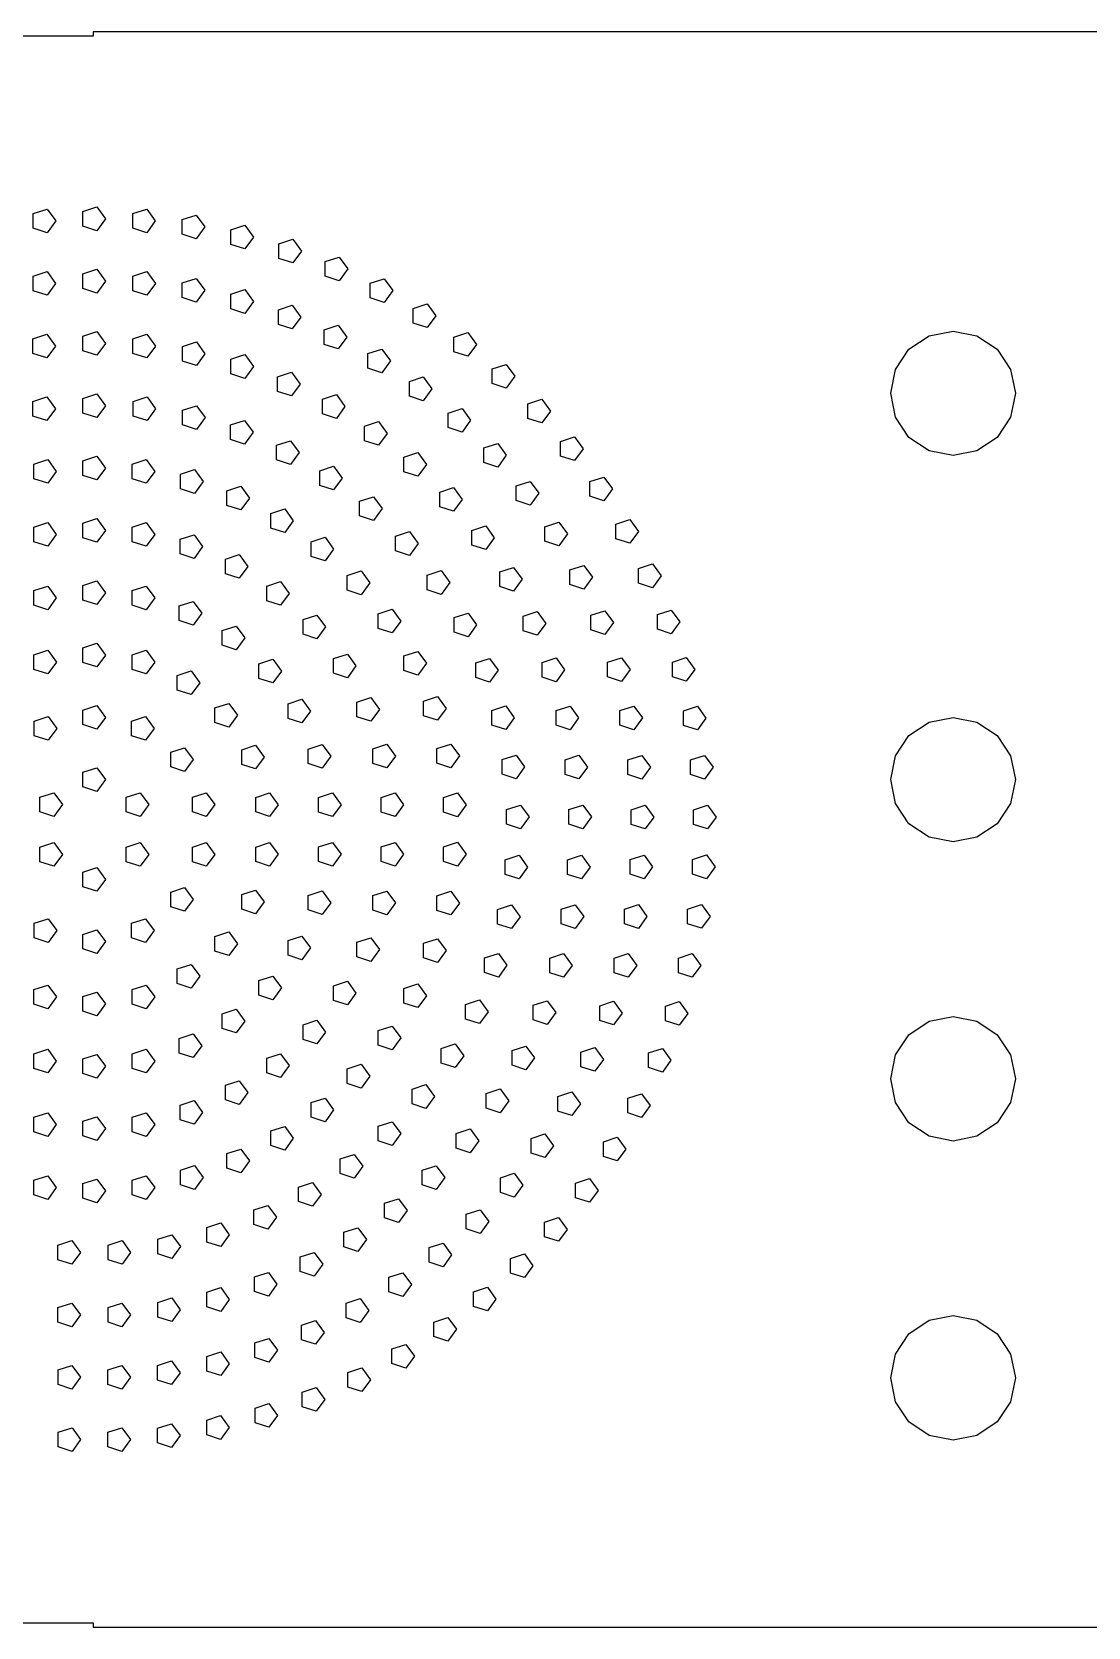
# Model space of a CAD drawing. Header units: metres. Extents: x -64 to 563, y 0 to 804.
# Drawn here: x 59.1 to 143.8, y 260 to 388 of the extents above; entities that cross this region are included whole.
import ezdxf

# ---------------------------------------------------------------- set-up
doc = ezdxf.new("R2010")
doc.units = ezdxf.units.M

msp = doc.modelspace()

# ---------------------------------------------------------------- linework, layer by layer
for p, q in [((267, 388), (64, 388)), ((64, 388), (64, 387.649)), ((64, 387.649), (57.3102, 387.649)), ((59.197, 373.425), (60.3151, 373.788)), ((60.3151, 373.788), (61.0061, 372.837)), ((63.191, 373.588), (64.309, 373.951)), ((64.309, 373.951), (65, 373)), ((67.1849, 373.425), (68.303, 373.788)), ((68.303, 373.788), (68.9939, 372.837)), ((59.197, 372.249), (59.197, 373.425)), ((61.0061, 372.837), (60.3151, 371.886)), ((63.191, 372.412), (63.191, 373.588)), ((65, 373), (64.309, 372.049)), ((67.1849, 372.249), (67.1849, 373.425)), ((68.9939, 372.837), (68.303, 371.886)), ((71.1523, 372.937), (72.2703, 373.3)), ((71.1523, 371.761), (71.1523, 372.937)), ((72.2703, 373.3), (72.9613, 372.349)), ((75.0667, 372.127), (76.1847, 372.49)), ((76.1847, 372.49), (76.8757, 371.539)), ((60.3151, 371.886), (59.197, 372.249)), ((64.309, 372.049), (63.191, 372.412)), ((68.303, 371.886), (67.1849, 372.249)), ((72.2703, 371.398), (71.1523, 371.761)), ((72.9613, 372.349), (72.2703, 371.398)), ((75.0667, 370.951), (75.0667, 372.127)), ((76.8757, 371.539), (76.1847, 370.588)), ((78.9021, 371.001), (80.0201, 371.364)), ((80.0201, 371.364), (80.7111, 370.413)), ((76.1847, 370.588), (75.0667, 370.951)), ((78.9021, 369.825), (78.9021, 371.001)), ((80.7111, 370.413), (80.0201, 369.462)), ((82.6329, 369.566), (83.7509, 369.929)), ((83.7509, 369.929), (84.4419, 368.978)), ((59.1898, 368.405), (60.3079, 368.769)), ((60.3079, 368.769), (60.9989, 367.818)), ((63.191, 368.588), (64.309, 368.951)), ((64.309, 368.951), (65, 368)), ((67.1921, 368.405), (68.3102, 368.769)), ((68.3102, 368.769), (69.0011, 367.818)), ((80.0201, 369.462), (78.9021, 369.825)), ((82.6329, 368.39), (82.6329, 369.566)), ((84.4419, 368.978), (83.7509, 368.027)), ((59.1898, 367.23), (59.1898, 368.405)), ((60.9989, 367.818), (60.3079, 366.867)), ((63.191, 367.412), (63.191, 368.588)), ((64.309, 367.049), (63.191, 367.412)), ((65, 368), (64.309, 367.049)), ((67.1921, 367.23), (67.1921, 368.405)), ((69.0011, 367.818), (68.3102, 366.867)), ((71.1601, 367.86), (72.2781, 368.223)), ((71.1601, 366.685), (71.1601, 367.86)), ((72.2781, 368.223), (72.9691, 367.272)), ((83.7509, 368.027), (82.6329, 368.39)), ((86.2343, 367.831), (87.3523, 368.195)), ((86.2343, 366.656), (86.2343, 367.831)), ((87.3523, 368.195), (88.0433, 367.244)), ((60.3079, 366.867), (59.1898, 367.23)), ((68.3102, 366.867), (67.1921, 367.23)), ((72.2781, 366.321), (71.1601, 366.685)), ((72.9691, 367.272), (72.2781, 366.321)), ((75.062, 366.956), (76.1801, 367.319)), ((75.062, 365.781), (75.062, 366.956)), ((76.1801, 367.319), (76.871, 366.368)), ((76.871, 366.368), (76.1801, 365.417)), ((87.3523, 366.292), (86.2343, 366.656)), ((88.0433, 367.244), (87.3523, 366.292)), ((89.6824, 365.809), (90.8004, 366.172)), ((90.8004, 366.172), (91.4914, 365.221)), ((76.1801, 365.417), (75.062, 365.781)), ((78.8656, 365.701), (79.9836, 366.064)), ((78.8656, 364.526), (78.8656, 365.701)), ((79.9836, 366.064), (80.6746, 365.113)), ((80.6746, 365.113), (79.9836, 364.162)), ((89.6824, 364.634), (89.6824, 365.809)), ((91.4914, 365.221), (90.8004, 364.27)), ((59.181, 363.381), (60.299, 363.744)), ((60.299, 363.744), (60.99, 362.793)), ((63.191, 363.588), (64.309, 363.951)), ((63.191, 362.412), (63.191, 363.588)), ((64.309, 363.951), (65, 363)), ((67.201, 363.381), (68.319, 363.744)), ((68.319, 363.744), (69.01, 362.793)), ((79.9836, 364.162), (78.8656, 364.526)), ((82.5393, 364.105), (83.6573, 364.469)), ((82.5393, 362.93), (82.5393, 364.105)), ((83.6573, 364.469), (84.3483, 363.518)), ((90.8004, 364.27), (89.6824, 364.634)), ((92.9542, 363.513), (94.0722, 363.876)), ((94.0722, 363.876), (94.7632, 362.925)), ((129.464, 362.536), (131.087, 363.619)), ((131.087, 363.619), (133, 364)), ((133, 364), (134.913, 363.619)), ((134.913, 363.619), (136.536, 362.536)), ((59.181, 362.206), (59.181, 363.381)), ((60.99, 362.793), (60.299, 361.842)), ((64.309, 362.049), (63.191, 362.412)), ((65, 363), (64.309, 362.049)), ((67.201, 362.206), (67.201, 363.381)), ((69.01, 362.793), (68.319, 361.842)), ((71.1685, 362.763), (72.2865, 363.126)), ((71.1685, 361.588), (71.1685, 362.763)), ((72.2865, 363.126), (72.9775, 362.175)), ((83.6573, 362.567), (82.5393, 362.93)), ((84.3483, 363.518), (83.6573, 362.567)), ((86.0527, 362.182), (87.1707, 362.546)), ((87.1707, 362.546), (87.8617, 361.594)), ((92.9542, 362.337), (92.9542, 363.513)), ((94.0722, 361.974), (92.9542, 362.337)), ((94.7632, 362.925), (94.0722, 361.974)), ((128.381, 360.913), (129.464, 362.536)), ((136.536, 362.536), (137.619, 360.913)), ((60.299, 361.842), (59.181, 362.206)), ((68.319, 361.842), (67.201, 362.206)), ((72.2865, 361.224), (71.1685, 361.588)), ((72.9775, 362.175), (72.2865, 361.224)), ((75.0515, 361.741), (76.1695, 362.104)), ((75.0515, 360.565), (75.0515, 361.741)), ((76.1695, 362.104), (76.8605, 361.153)), ((76.8605, 361.153), (76.1695, 360.202)), ((86.0527, 361.007), (86.0527, 362.182)), ((87.1707, 360.643), (86.0527, 361.007)), ((87.8617, 361.594), (87.1707, 360.643)), ((96.0279, 360.957), (97.1459, 361.321)), ((97.1459, 361.321), (97.8369, 360.369)), ((76.1695, 360.202), (75.0515, 360.565)), ((78.8087, 360.324), (79.9267, 360.687)), ((78.8087, 359.149), (78.8087, 360.324)), ((79.9267, 360.687), (80.6177, 359.736)), ((80.6177, 359.736), (79.9267, 358.785)), ((89.3766, 359.948), (90.4946, 360.311)), ((89.3766, 358.772), (89.3766, 359.948)), ((90.4946, 360.311), (91.1856, 359.36)), ((96.0279, 359.782), (96.0279, 360.957)), ((97.1459, 359.418), (96.0279, 359.782)), ((97.8369, 360.369), (97.1459, 359.418)), ((128, 359), (128.381, 360.913)), ((137.619, 360.913), (138, 359)), ((59.1697, 358.349), (60.2877, 358.712)), ((60.2877, 358.712), (60.9787, 357.761)), ((63.191, 358.588), (64.309, 358.951)), ((63.191, 357.412), (63.191, 358.588)), ((64.309, 358.951), (65, 358)), ((67.2123, 358.349), (68.3303, 358.712)), ((68.3303, 358.712), (69.0213, 357.761)), ((79.9267, 358.785), (78.8087, 359.149)), ((82.4003, 358.529), (83.5184, 358.892)), ((82.4003, 357.353), (82.4003, 358.529)), ((83.5184, 358.892), (84.2094, 357.941)), ((90.4946, 358.409), (89.3766, 358.772)), ((91.1856, 359.36), (90.4946, 358.409)), ((98.8831, 358.16), (100.001, 358.523)), ((100.001, 358.523), (100.692, 357.572)), ((128.381, 357.087), (128, 359)), ((138, 359), (137.619, 357.087)), ((59.1697, 357.174), (59.1697, 358.349)), ((60.2877, 356.81), (59.1697, 357.174)), ((60.9787, 357.761), (60.2877, 356.81)), ((64.309, 357.049), (63.191, 357.412)), ((65, 358), (64.309, 357.049)), ((67.2123, 357.174), (67.2123, 358.349)), ((68.3303, 356.81), (67.2123, 357.174)), ((69.0213, 357.761), (68.3303, 356.81)), ((71.1771, 357.637), (72.2951, 358)), ((71.1771, 356.461), (71.1771, 357.637)), ((72.2951, 358), (72.9861, 357.049)), ((83.5184, 356.99), (82.4003, 357.353)), ((84.2094, 357.941), (83.5184, 356.99)), ((92.4835, 357.42), (93.6016, 357.783)), ((92.4835, 356.244), (92.4835, 357.42)), ((93.6016, 357.783), (94.2926, 356.832)), ((98.8831, 356.984), (98.8831, 358.16)), ((100.692, 357.572), (100.001, 356.621)), ((72.2951, 356.098), (71.1771, 356.461)), ((72.9861, 357.049), (72.2951, 356.098)), ((75.0298, 356.46), (76.1479, 356.823)), ((75.0298, 355.284), (75.0298, 356.46)), ((76.1479, 356.823), (76.8389, 355.872)), ((76.8389, 355.872), (76.1479, 354.921)), ((85.7884, 356.374), (86.9064, 356.737)), ((85.7884, 355.198), (85.7884, 356.374)), ((86.9064, 356.737), (87.5974, 355.786)), ((93.6016, 355.881), (92.4835, 356.244)), ((94.2926, 356.832), (93.6016, 355.881)), ((100.001, 356.621), (98.8831, 356.984)), ((129.464, 355.464), (128.381, 357.087)), ((137.619, 357.087), (136.536, 355.464)), ((76.1479, 354.921), (75.0298, 355.284)), ((78.7164, 354.836), (79.8344, 355.199)), ((78.7164, 353.661), (78.7164, 354.836)), ((79.8344, 355.199), (80.5254, 354.248)), ((86.9064, 354.835), (85.7884, 355.198)), ((87.5974, 355.786), (86.9064, 354.835)), ((95.3478, 354.62), (96.4658, 354.983)), ((95.3478, 353.445), (95.3478, 354.62)), ((96.4658, 354.983), (97.1568, 354.032)), ((101.501, 355.139), (102.619, 355.502)), ((101.501, 353.963), (101.501, 355.139)), ((102.619, 355.502), (103.31, 354.551)), ((131.087, 354.381), (129.464, 355.464)), ((136.536, 355.464), (134.913, 354.381)), ((59.2422, 353.318), (60.3602, 353.681)), ((59.2422, 352.142), (59.2422, 353.318)), ((60.3602, 353.681), (61.0512, 352.73)), ((63.191, 353.588), (64.309, 353.951)), ((63.191, 352.412), (63.191, 353.588)), ((64.309, 353.951), (65, 353)), ((67.1398, 353.318), (68.2578, 353.681)), ((67.1398, 352.142), (67.1398, 353.318)), ((68.2578, 353.681), (68.9488, 352.73)), ((79.8344, 353.297), (78.7164, 353.661)), ((80.5254, 354.248), (79.8344, 353.297)), ((88.9369, 353.882), (90.0549, 354.245)), ((88.9369, 352.706), (88.9369, 353.882)), ((90.0549, 354.245), (90.7459, 353.294)), ((90.7459, 353.294), (90.0549, 352.343)), ((96.4658, 353.081), (95.3478, 353.445)), ((97.1568, 354.032), (96.4658, 353.081)), ((102.619, 353.6), (101.501, 353.963)), ((103.31, 354.551), (102.619, 353.6)), ((133, 354), (131.087, 354.381)), ((134.913, 354.381), (133, 354)), ((60.3602, 351.779), (59.2422, 352.142)), ((61.0512, 352.73), (60.3602, 351.779)), ((64.309, 352.049), (63.191, 352.412)), ((65, 353), (64.309, 352.049)), ((68.2578, 351.779), (67.1398, 352.142)), ((68.9488, 352.73), (68.2578, 351.779)), ((71.0151, 352.512), (72.1331, 352.876)), ((71.0151, 351.337), (71.0151, 352.512)), ((72.1331, 352.876), (72.8241, 351.925)), ((82.185, 352.788), (83.303, 353.151)), ((82.185, 351.612), (82.185, 352.788)), ((83.303, 353.151), (83.994, 352.2)), ((83.994, 352.2), (83.303, 351.249)), ((90.0549, 352.343), (88.9369, 352.706)), ((103.863, 351.915), (104.981, 352.278)), ((104.981, 352.278), (105.672, 351.327)), ((72.1331, 350.974), (71.0151, 351.337)), ((72.8241, 351.925), (72.1331, 350.974)), ((74.7446, 351.187), (75.8626, 351.55)), ((74.7446, 350.011), (74.7446, 351.187)), ((75.8626, 351.55), (76.5536, 350.599)), ((83.303, 351.249), (82.185, 351.612)), ((91.8125, 351.079), (92.9305, 351.443)), ((91.8125, 349.904), (91.8125, 351.079)), ((92.9305, 351.443), (93.6215, 350.492)), ((97.9455, 351.572), (99.0636, 351.935)), ((97.9455, 350.396), (97.9455, 351.572)), ((99.0636, 351.935), (99.7545, 350.984)), ((99.7545, 350.984), (99.0636, 350.033)), ((103.863, 350.739), (103.863, 351.915)), ((104.981, 350.376), (103.863, 350.739)), ((105.672, 351.327), (104.981, 350.376)), ((75.8626, 349.648), (74.7446, 350.011)), ((76.5536, 350.599), (75.8626, 349.648)), ((78.2589, 349.366), (79.3769, 349.729)), ((79.3769, 349.729), (80.0679, 348.778)), ((85.3869, 350.343), (86.505, 350.706)), ((85.3869, 349.168), (85.3869, 350.343)), ((86.505, 350.706), (87.1959, 349.755)), ((87.1959, 349.755), (86.505, 348.804)), ((92.9305, 349.541), (91.8125, 349.904)), ((93.6215, 350.492), (92.9305, 349.541)), ((99.0636, 350.033), (97.9455, 350.396)), ((59.2407, 348.26), (60.3587, 348.624)), ((59.2407, 347.085), (59.2407, 348.26)), ((60.3587, 348.624), (61.0497, 347.673)), ((63.191, 348.588), (64.309, 348.951)), ((63.191, 347.412), (63.191, 348.588)), ((64.309, 348.951), (65, 348)), ((67.1413, 348.26), (68.2593, 348.624)), ((67.1413, 347.085), (67.1413, 348.26)), ((68.2593, 348.624), (68.9503, 347.673)), ((78.2589, 348.19), (78.2589, 349.366)), ((79.3769, 347.827), (78.2589, 348.19)), ((80.0679, 348.778), (79.3769, 347.827)), ((86.505, 348.804), (85.3869, 349.168)), ((94.3847, 347.996), (95.5027, 348.359)), ((95.5027, 348.359), (96.1937, 347.408)), ((100.255, 348.299), (101.373, 348.663)), ((100.255, 347.124), (100.255, 348.299)), ((101.373, 348.663), (102.064, 347.712)), ((105.955, 348.508), (107.074, 348.872)), ((105.955, 347.333), (105.955, 348.508)), ((107.074, 348.872), (107.764, 347.921)), ((60.3587, 346.722), (59.2407, 347.085)), ((61.0497, 347.673), (60.3587, 346.722)), ((64.309, 347.049), (63.191, 347.412)), ((65, 348), (64.309, 347.049)), ((68.2593, 346.722), (67.1413, 347.085)), ((68.9503, 347.673), (68.2593, 346.722)), ((70.9838, 347.287), (72.1018, 347.651)), ((70.9838, 346.112), (70.9838, 347.287)), ((72.1018, 347.651), (72.7928, 346.7)), ((81.4925, 347.083), (82.6106, 347.447)), ((81.4925, 345.908), (81.4925, 347.083)), ((82.6106, 347.447), (83.3015, 346.496)), ((88.2773, 347.537), (89.3953, 347.9)), ((88.2773, 346.362), (88.2773, 347.537)), ((89.3953, 347.9), (90.0863, 346.949)), ((90.0863, 346.949), (89.3953, 345.998)), ((94.3847, 346.821), (94.3847, 347.996)), ((96.1937, 347.408), (95.5027, 346.457)), ((101.373, 346.76), (100.255, 347.124)), ((102.064, 347.712), (101.373, 346.76)), ((107.074, 346.97), (105.955, 347.333)), ((107.764, 347.921), (107.074, 346.97)), ((72.1018, 345.749), (70.9838, 346.112)), ((72.7928, 346.7), (72.1018, 345.749)), ((74.6137, 345.695), (75.7318, 346.058)), ((74.6137, 344.52), (74.6137, 345.695)), ((75.7318, 346.058), (76.4227, 345.107)), ((82.6106, 345.545), (81.4925, 345.908)), ((83.3015, 346.496), (82.6106, 345.545)), ((89.3953, 345.998), (88.2773, 346.362)), ((95.5027, 346.457), (94.3847, 346.821)), ((75.7318, 344.156), (74.6137, 344.52)), ((76.4227, 345.107), (75.7318, 344.156)), ((84.3852, 344.382), (85.5033, 344.745)), ((84.3852, 343.206), (84.3852, 344.382)), ((85.5033, 344.745), (86.1942, 343.794)), ((90.8155, 344.409), (91.9336, 344.772)), ((90.8155, 343.234), (90.8155, 344.409)), ((91.9336, 344.772), (92.6245, 343.821)), ((96.6263, 344.665), (97.7443, 345.028)), ((96.6263, 343.489), (96.6263, 344.665)), ((97.7443, 345.028), (98.4353, 344.077)), ((102.258, 344.831), (103.376, 345.194)), ((102.258, 343.655), (102.258, 344.831)), ((103.376, 345.194), (104.067, 344.243)), ((107.763, 344.943), (108.881, 345.306)), ((107.763, 343.768), (107.763, 344.943)), ((108.881, 345.306), (109.572, 344.355)), ((109.572, 344.355), (108.881, 343.404)), ((59.2407, 343.173), (60.3587, 343.536)), ((59.2407, 341.997), (59.2407, 343.173)), ((60.3587, 343.536), (61.0497, 342.585)), ((63.191, 343.588), (64.309, 343.951)), ((63.191, 342.412), (63.191, 343.588)), ((64.309, 343.951), (65, 343)), ((67.1413, 343.173), (68.2593, 343.536)), ((67.1413, 341.997), (67.1413, 343.173)), ((68.2593, 343.536), (68.9503, 342.585)), ((77.9321, 343.527), (79.0501, 343.89)), ((77.9321, 342.352), (77.9321, 343.527)), ((79.0501, 343.89), (79.7411, 342.939)), ((85.5033, 342.843), (84.3852, 343.206)), ((86.1942, 343.794), (85.5033, 342.843)), ((91.9336, 342.87), (90.8155, 343.234)), ((92.6245, 343.821), (91.9336, 342.87)), ((97.7443, 343.126), (96.6263, 343.489)), ((98.4353, 344.077), (97.7443, 343.126)), ((103.376, 343.292), (102.258, 343.655)), ((104.067, 344.243), (103.376, 343.292)), ((108.881, 343.404), (107.763, 343.768)), ((60.3587, 341.634), (59.2407, 341.997)), ((61.0497, 342.585), (60.3587, 341.634)), ((64.309, 342.049), (63.191, 342.412)), ((65, 343), (64.309, 342.049)), ((68.2593, 341.634), (67.1413, 341.997)), ((68.9503, 342.585), (68.2593, 341.634)), ((70.919, 341.945), (72.037, 342.308)), ((70.919, 340.77), (70.919, 341.945)), ((72.037, 342.308), (72.728, 341.357)), ((79.0501, 341.988), (77.9321, 342.352)), ((79.7411, 342.939), (79.0501, 341.988)), ((72.037, 340.406), (70.919, 340.77)), ((72.728, 341.357), (72.037, 340.406)), ((80.8483, 340.843), (81.9664, 341.206)), ((80.8483, 339.667), (80.8483, 340.843)), ((81.9664, 341.206), (82.6574, 340.255)), ((86.8831, 341.312), (88.0011, 341.675)), ((86.8831, 340.136), (86.8831, 341.312)), ((88.0011, 341.675), (88.6921, 340.724)), ((88.6921, 340.724), (88.0011, 339.773)), ((92.966, 341.003), (94.084, 341.366)), ((92.966, 339.827), (92.966, 341.003)), ((94.084, 341.366), (94.775, 340.415)), ((98.5134, 341.12), (99.6314, 341.484)), ((98.5134, 339.945), (98.5134, 341.12)), ((99.6314, 341.484), (100.322, 340.533)), ((100.322, 340.533), (99.6314, 339.582)), ((103.937, 341.194), (105.055, 341.557)), ((103.937, 340.019), (103.937, 341.194)), ((105.055, 341.557), (105.746, 340.606)), ((105.746, 340.606), (105.055, 339.655)), ((109.274, 341.242), (110.392, 341.606)), ((109.274, 340.067), (109.274, 341.242)), ((110.392, 341.606), (111.083, 340.655)), ((111.083, 340.655), (110.392, 339.704)), ((74.3589, 339.959), (75.4769, 340.322)), ((74.3589, 338.784), (74.3589, 339.959)), ((75.4769, 340.322), (76.1679, 339.371)), ((76.1679, 339.371), (75.4769, 338.42)), ((81.9664, 339.304), (80.8483, 339.667)), ((82.6574, 340.255), (81.9664, 339.304)), ((88.0011, 339.773), (86.8831, 340.136)), ((94.084, 339.464), (92.966, 339.827)), ((94.775, 340.415), (94.084, 339.464)), ((99.6314, 339.582), (98.5134, 339.945)), ((105.055, 339.655), (103.937, 340.019)), ((110.392, 339.704), (109.274, 340.067)), ((59.2467, 338.021), (60.3648, 338.384)), ((59.2467, 336.845), (59.2467, 338.021)), ((60.3648, 338.384), (61.0558, 337.433)), ((63.191, 338.588), (64.309, 338.951)), ((63.191, 337.412), (63.191, 338.588)), ((64.309, 338.951), (65, 338)), ((65, 338), (64.309, 337.049)), ((67.1352, 338.021), (68.2533, 338.384)), ((67.1352, 336.845), (67.1352, 338.021)), ((68.2533, 338.384), (68.9442, 337.433)), ((75.4769, 338.42), (74.3589, 338.784)), ((83.283, 337.715), (84.401, 338.078)), ((84.401, 338.078), (85.092, 337.127)), ((88.9397, 337.93), (90.0577, 338.293)), ((88.9397, 336.754), (88.9397, 337.93)), ((90.0577, 338.293), (90.7487, 337.342)), ((60.3648, 336.482), (59.2467, 336.845)), ((61.0558, 337.433), (60.3648, 336.482)), ((64.309, 337.049), (63.191, 337.412)), ((68.2533, 336.482), (67.1352, 336.845)), ((68.9442, 337.433), (68.2533, 336.482)), ((70.7599, 336.365), (71.878, 336.729)), ((71.878, 336.729), (72.569, 335.778)), ((77.3107, 337.301), (78.4288, 337.665)), ((77.3107, 336.126), (77.3107, 337.301)), ((78.4288, 337.665), (79.1198, 336.713)), ((79.1198, 336.713), (78.4288, 335.762)), ((83.283, 336.539), (83.283, 337.715)), ((85.092, 337.127), (84.401, 336.176)), ((90.0577, 336.391), (88.9397, 336.754)), ((90.7487, 337.342), (90.0577, 336.391)), ((94.6984, 337.366), (95.8165, 337.729)), ((94.6984, 336.19), (94.6984, 337.366)), ((95.8165, 337.729), (96.5074, 336.778)), ((96.5074, 336.778), (95.8165, 335.827)), ((100.026, 337.401), (101.144, 337.764)), ((100.026, 336.225), (100.026, 337.401)), ((101.144, 337.764), (101.835, 336.813)), ((101.835, 336.813), (101.144, 335.862)), ((105.278, 337.42), (106.396, 337.783)), ((105.278, 336.245), (105.278, 337.42)), ((106.396, 337.783), (107.087, 336.832)), ((107.087, 336.832), (106.396, 335.881)), ((110.478, 337.431), (111.596, 337.794)), ((110.478, 336.255), (110.478, 337.431)), ((111.596, 337.794), (112.287, 336.843)), ((112.287, 336.843), (111.596, 335.892)), ((70.7599, 335.19), (70.7599, 336.365)), ((72.569, 335.778), (71.878, 334.826)), ((78.4288, 335.762), (77.3107, 336.126)), ((84.401, 336.176), (83.283, 336.539)), ((95.8165, 335.827), (94.6984, 336.19)), ((101.144, 335.862), (100.026, 336.225)), ((106.396, 335.881), (105.278, 336.245)), ((111.596, 335.892), (110.478, 336.255)), ((71.878, 334.826), (70.7599, 335.19)), ((73.7715, 333.756), (74.8895, 334.119)), ((74.8895, 334.119), (75.5805, 333.168)), ((79.6455, 334.088), (80.7635, 334.451)), ((79.6455, 332.912), (79.6455, 334.088)), ((80.7635, 334.451), (81.4545, 333.5)), ((85.1695, 334.228), (86.2876, 334.592)), ((85.1695, 333.053), (85.1695, 334.228)), ((86.2876, 334.592), (86.9785, 333.641)), ((90.5165, 334.299), (91.6346, 334.663)), ((90.5165, 333.124), (90.5165, 334.299)), ((91.6346, 334.663), (92.3256, 333.712)), ((59.286, 332.697), (60.4041, 333.06)), ((60.4041, 333.06), (61.095, 332.109)), ((63.191, 333.588), (64.309, 333.951)), ((63.191, 332.412), (63.191, 333.588)), ((64.309, 333.951), (65, 333)), ((65, 333), (64.309, 332.049)), ((67.0959, 332.697), (68.214, 333.06)), ((68.214, 333.06), (68.905, 332.109)), ((73.7715, 332.58), (73.7715, 333.756)), ((75.5805, 333.168), (74.8895, 332.217)), ((80.7635, 332.549), (79.6455, 332.912)), ((81.4545, 333.5), (80.7635, 332.549)), ((86.2876, 332.69), (85.1695, 333.053)), ((86.9785, 333.641), (86.2876, 332.69)), ((91.6346, 332.76), (90.5165, 333.124)), ((92.3256, 333.712), (91.6346, 332.76)), ((95.9886, 333.55), (97.1066, 333.913)), ((95.9886, 332.374), (95.9886, 333.55)), ((97.1066, 333.913), (97.7976, 332.962)), ((97.7976, 332.962), (97.1066, 332.011)), ((101.148, 333.546), (102.266, 333.909)), ((101.148, 332.37), (101.148, 333.546)), ((102.266, 333.909), (102.957, 332.958)), ((102.957, 332.958), (102.266, 332.007)), ((106.271, 333.54), (107.389, 333.903)), ((106.271, 332.364), (106.271, 333.54)), ((107.389, 333.903), (108.08, 332.952)), ((108.08, 332.952), (107.389, 332.001)), ((111.367, 333.534), (112.485, 333.897)), ((111.367, 332.358), (111.367, 333.534)), ((112.485, 333.897), (113.176, 332.946)), ((113.176, 332.946), (112.485, 331.995)), ((131.087, 332.619), (133, 333)), ((133, 333), (134.913, 332.619)), ((59.286, 331.521), (59.286, 332.697)), ((60.4041, 331.158), (59.286, 331.521)), ((61.095, 332.109), (60.4041, 331.158)), ((64.309, 332.049), (63.191, 332.412)), ((67.0959, 331.521), (67.0959, 332.697)), ((68.214, 331.158), (67.0959, 331.521)), ((68.905, 332.109), (68.214, 331.158)), ((74.8895, 332.217), (73.7715, 332.58)), ((97.1066, 332.011), (95.9886, 332.374)), ((102.266, 332.007), (101.148, 332.37)), ((107.389, 332.001), (106.271, 332.364)), ((112.485, 331.995), (111.367, 332.358)), ((128.381, 329.913), (129.464, 331.536)), ((129.464, 331.536), (131.087, 332.619)), ((134.913, 332.619), (136.536, 331.536)), ((136.536, 331.536), (137.619, 329.913)), ((70.2275, 330.199), (71.3455, 330.562)), ((71.3455, 330.562), (72.0365, 329.611)), ((75.9258, 330.404), (77.0439, 330.767)), ((75.9258, 329.228), (75.9258, 330.404)), ((77.0439, 330.767), (77.7348, 329.816)), ((81.261, 330.459), (82.3791, 330.822)), ((81.261, 329.284), (81.261, 330.459)), ((82.3791, 330.822), (83.0701, 329.871)), ((86.4566, 330.479), (87.5746, 330.843)), ((86.4566, 329.304), (86.4566, 330.479)), ((87.5746, 330.843), (88.2656, 329.892)), ((91.5844, 330.488), (92.7025, 330.851)), ((91.5844, 329.312), (91.5844, 330.488)), ((92.7025, 330.851), (93.3934, 329.9)), ((70.2275, 329.024), (70.2275, 330.199)), ((71.3455, 328.66), (70.2275, 329.024)), ((72.0365, 329.611), (71.3455, 328.66)), ((77.0439, 328.865), (75.9258, 329.228)), ((77.7348, 329.816), (77.0439, 328.865)), ((82.3791, 328.92), (81.261, 329.284)), ((83.0701, 329.871), (82.3791, 328.92)), ((87.5746, 328.941), (86.4566, 329.304)), ((88.2656, 329.892), (87.5746, 328.941)), ((92.7025, 328.949), (91.5844, 329.312)), ((93.3934, 329.9), (92.7025, 328.949)), ((96.8183, 329.608), (97.9364, 329.971)), ((96.8183, 328.432), (96.8183, 329.608)), ((97.9364, 329.971), (98.6274, 329.02)), ((98.6274, 329.02), (97.9364, 328.069)), ((101.868, 329.595), (102.986, 329.959)), ((101.868, 328.42), (101.868, 329.595)), ((102.986, 329.959), (103.677, 329.008)), ((103.677, 329.008), (102.986, 328.056)), ((106.906, 329.585), (108.024, 329.949)), ((106.906, 328.41), (106.906, 329.585)), ((108.024, 329.949), (108.715, 328.998)), ((108.715, 328.998), (108.024, 328.046)), ((111.936, 329.577), (113.054, 329.94)), ((111.936, 328.402), (111.936, 329.577)), ((113.054, 329.94), (113.745, 328.989)), ((113.745, 328.989), (113.054, 328.038)), ((128, 328), (128.381, 329.913)), ((137.619, 329.913), (138, 328)), ((63.191, 328.588), (64.309, 328.951)), ((63.191, 327.412), (63.191, 328.588)), ((64.309, 328.951), (65, 328)), ((65, 328), (64.309, 327.049)), ((97.9364, 328.069), (96.8183, 328.432)), ((102.986, 328.056), (101.868, 328.42)), ((108.024, 328.046), (106.906, 328.41)), ((113.054, 328.038), (111.936, 328.402)), ((128.381, 326.087), (128, 328)), ((138, 328), (137.619, 326.087)), ((59.7269, 326.588), (60.8449, 326.951)), ((59.7269, 325.412), (59.7269, 326.588)), ((60.8449, 326.951), (61.5359, 326)), ((64.309, 327.049), (63.191, 327.412)), ((66.6551, 326.588), (67.7731, 326.951)), ((66.6551, 325.412), (66.6551, 326.588)), ((67.7731, 326.951), (68.4641, 326)), ((71.9653, 326.59), (73.0834, 326.954)), ((71.9653, 325.415), (71.9653, 326.59)), ((73.0834, 326.954), (73.7743, 326.003)), ((77.0485, 326.58), (78.1665, 326.943)), ((77.0485, 325.405), (77.0485, 326.58)), ((78.1665, 326.943), (78.8575, 325.992)), ((82.0869, 326.574), (83.2049, 326.937)), ((82.0869, 325.398), (82.0869, 326.574)), ((83.2049, 326.937), (83.8959, 325.986)), ((87.109, 326.57), (88.227, 326.933)), ((87.109, 325.394), (87.109, 326.57)), ((88.227, 326.933), (88.918, 325.982)), ((92.1234, 326.567), (93.2414, 326.93)), ((92.1234, 325.391), (92.1234, 326.567)), ((93.2414, 326.93), (93.9324, 325.979)), ((60.8449, 325.049), (59.7269, 325.412)), ((61.5359, 326), (60.8449, 325.049)), ((67.7731, 325.049), (66.6551, 325.412)), ((68.4641, 326), (67.7731, 325.049)), ((73.0834, 325.052), (71.9653, 325.415)), ((73.7743, 326.003), (73.0834, 325.052)), ((78.1665, 325.041), (77.0485, 325.405)), ((78.8575, 325.992), (78.1665, 325.041)), ((83.2049, 325.035), (82.0869, 325.398)), ((83.8959, 325.986), (83.2049, 325.035)), ((88.227, 325.031), (87.109, 325.394)), ((88.918, 325.982), (88.227, 325.031)), ((93.2414, 325.028), (92.1234, 325.391)), ((93.9324, 325.979), (93.2414, 325.028)), ((97.176, 325.595), (98.2941, 325.959)), ((97.176, 324.42), (97.176, 325.595)), ((98.2941, 325.959), (98.9851, 325.008)), ((102.178, 325.592), (103.296, 325.955)), ((102.178, 324.416), (102.178, 325.592)), ((103.296, 325.955), (103.987, 325.004)), ((107.18, 325.589), (108.298, 325.953)), ((107.18, 324.414), (107.18, 325.589)), ((108.298, 325.953), (108.989, 325.002)), ((112.181, 325.587), (113.299, 325.951)), ((112.181, 324.412), (112.181, 325.587)), ((113.299, 325.951), (113.99, 325)), ((129.464, 324.464), (128.381, 326.087)), ((137.619, 326.087), (136.536, 324.464)), ((98.2941, 324.056), (97.176, 324.42)), ((98.9851, 325.008), (98.2941, 324.056)), ((103.296, 324.053), (102.178, 324.416)), ((103.987, 325.004), (103.296, 324.053)), ((108.298, 324.051), (107.18, 324.414)), ((108.989, 325.002), (108.298, 324.051)), ((113.299, 324.048), (112.181, 324.412)), ((113.99, 325), (113.299, 324.048)), ((131.087, 323.381), (129.464, 324.464)), ((136.536, 324.464), (134.913, 323.381)), ((59.7269, 322.588), (60.8449, 322.951)), ((59.7269, 321.412), (59.7269, 322.588)), ((60.8449, 322.951), (61.5359, 322)), ((66.6551, 322.588), (67.7731, 322.951)), ((66.6551, 321.412), (66.6551, 322.588)), ((67.7731, 322.951), (68.4641, 322)), ((71.9653, 322.585), (73.0834, 322.948)), ((71.9653, 321.41), (71.9653, 322.585)), ((73.0834, 322.948), (73.7743, 321.997)), ((77.0485, 322.595), (78.1665, 322.959)), ((77.0485, 321.42), (77.0485, 322.595)), ((78.1665, 322.959), (78.8575, 322.008)), ((82.0869, 322.602), (83.2049, 322.965)), ((82.0869, 321.426), (82.0869, 322.602)), ((83.2049, 322.965), (83.8959, 322.014)), ((87.109, 322.606), (88.227, 322.969)), ((87.109, 321.43), (87.109, 322.606)), ((88.227, 322.969), (88.918, 322.018)), ((92.1234, 322.609), (93.2414, 322.972)), ((92.1234, 321.433), (92.1234, 322.609)), ((93.2414, 322.972), (93.9324, 322.021)), ((133, 323), (131.087, 323.381)), ((134.913, 323.381), (133, 323)), ((60.8449, 321.049), (59.7269, 321.412)), ((61.5359, 322), (60.8449, 321.049)), ((67.7731, 321.049), (66.6551, 321.412)), ((68.4641, 322), (67.7731, 321.049)), ((73.0834, 321.046), (71.9653, 321.41)), ((73.7743, 321.997), (73.0834, 321.046)), ((78.1665, 321.057), (77.0485, 321.42)), ((78.8575, 322.008), (78.1665, 321.057)), ((83.2049, 321.063), (82.0869, 321.426)), ((83.8959, 322.014), (83.2049, 321.063)), ((88.227, 321.067), (87.109, 321.43)), ((88.918, 322.018), (88.227, 321.067)), ((93.2414, 321.07), (92.1234, 321.433)), ((93.9324, 322.021), (93.2414, 321.07)), ((97.0567, 321.569), (98.1747, 321.932)), ((97.0567, 320.393), (97.0567, 321.569)), ((98.1747, 321.932), (98.8657, 320.981)), ((102.075, 321.578), (103.193, 321.941)), ((102.075, 320.402), (102.075, 321.578)), ((103.193, 321.941), (103.884, 320.99)), ((107.088, 321.585), (108.206, 321.948)), ((107.088, 320.41), (107.088, 321.585)), ((108.206, 321.948), (108.897, 320.997)), ((112.099, 321.591), (113.217, 321.954)), ((112.099, 320.415), (112.099, 321.591)), ((113.217, 321.954), (113.908, 321.003)), ((63.191, 320.588), (64.309, 320.951)), ((63.191, 319.412), (63.191, 320.588)), ((64.309, 320.951), (65, 320)), ((65, 320), (64.309, 319.049)), ((98.1747, 320.03), (97.0567, 320.393)), ((98.8657, 320.981), (98.1747, 320.03)), ((103.193, 320.039), (102.075, 320.402)), ((103.884, 320.99), (103.193, 320.039)), ((108.206, 320.046), (107.088, 320.41)), ((108.897, 320.997), (108.206, 320.046)), ((113.217, 320.052), (112.099, 320.415)), ((113.908, 321.003), (113.217, 320.052)), ((64.309, 319.049), (63.191, 319.412)), ((70.2275, 318.976), (71.3455, 319.34)), ((70.2275, 317.801), (70.2275, 318.976)), ((71.3455, 319.34), (72.0365, 318.389)), ((75.9258, 318.772), (77.0439, 319.135)), ((75.9258, 317.596), (75.9258, 318.772)), ((77.0439, 319.135), (77.7348, 318.184)), ((81.261, 318.716), (82.3791, 319.08)), ((82.3791, 319.08), (83.0701, 318.129)), ((86.4566, 318.696), (87.5746, 319.059)), ((87.5746, 319.059), (88.2656, 318.108)), ((91.5844, 318.688), (92.7025, 319.051)), ((92.7025, 319.051), (93.3934, 318.1)), ((71.3455, 317.438), (70.2275, 317.801)), ((72.0365, 318.389), (71.3455, 317.438)), ((77.0439, 317.233), (75.9258, 317.596)), ((77.7348, 318.184), (77.0439, 317.233)), ((81.261, 317.541), (81.261, 318.716)), ((82.3791, 317.178), (81.261, 317.541)), ((83.0701, 318.129), (82.3791, 317.178)), ((86.4566, 317.521), (86.4566, 318.696)), ((87.5746, 317.157), (86.4566, 317.521)), ((88.2656, 318.108), (87.5746, 317.157)), ((91.5844, 317.512), (91.5844, 318.688)), ((92.7025, 317.149), (91.5844, 317.512)), ((93.3934, 318.1), (92.7025, 317.149)), ((96.4619, 317.585), (97.5799, 317.948)), ((96.4619, 316.409), (96.4619, 317.585)), ((97.5799, 317.948), (98.2709, 316.997)), ((101.559, 317.596), (102.677, 317.959)), ((101.559, 316.42), (101.559, 317.596)), ((102.677, 317.959), (103.368, 317.008)), ((106.633, 317.606), (107.752, 317.969)), ((106.633, 316.43), (106.633, 317.606)), ((107.752, 317.969), (108.442, 317.018)), ((111.692, 317.614), (112.81, 317.978)), ((111.692, 316.439), (111.692, 317.614)), ((112.81, 317.978), (113.501, 317.027)), ((59.286, 316.479), (60.4041, 316.842)), ((59.286, 315.303), (59.286, 316.479)), ((60.4041, 316.842), (61.095, 315.891)), ((67.0959, 316.479), (68.214, 316.842)), ((67.0959, 315.303), (67.0959, 316.479)), ((68.214, 316.842), (68.905, 315.891)), ((97.5799, 316.046), (96.4619, 316.409)), ((98.2709, 316.997), (97.5799, 316.046)), ((102.677, 316.057), (101.559, 316.42)), ((103.368, 317.008), (102.677, 316.057)), ((107.752, 316.067), (106.633, 316.43)), ((108.442, 317.018), (107.752, 316.067)), ((112.81, 316.076), (111.692, 316.439)), ((113.501, 317.027), (112.81, 316.076)), ((60.4041, 314.94), (59.286, 315.303)), ((61.095, 315.891), (60.4041, 314.94)), ((63.191, 315.588), (64.309, 315.951)), ((63.191, 314.412), (63.191, 315.588)), ((64.309, 315.951), (65, 315)), ((65, 315), (64.309, 314.049)), ((68.214, 314.94), (67.0959, 315.303)), ((68.905, 315.891), (68.214, 314.94)), ((73.7715, 315.42), (74.8895, 315.783)), ((73.7715, 314.244), (73.7715, 315.42)), ((74.8895, 315.783), (75.5805, 314.832)), ((79.6455, 315.088), (80.7635, 315.451)), ((79.6455, 313.912), (79.6455, 315.088)), ((80.7635, 315.451), (81.4545, 314.5)), ((85.1695, 314.947), (86.2876, 315.31)), ((85.1695, 313.772), (85.1695, 314.947)), ((86.2876, 315.31), (86.9785, 314.359)), ((90.5165, 314.876), (91.6346, 315.24)), ((91.6346, 315.24), (92.3256, 314.288)), ((64.309, 314.049), (63.191, 314.412)), ((74.8895, 313.881), (73.7715, 314.244)), ((75.5805, 314.832), (74.8895, 313.881)), ((80.7635, 313.549), (79.6455, 313.912)), ((81.4545, 314.5), (80.7635, 313.549)), ((86.2876, 313.408), (85.1695, 313.772)), ((86.9785, 314.359), (86.2876, 313.408)), ((90.5165, 313.701), (90.5165, 314.876)), ((91.6346, 313.337), (90.5165, 313.701)), ((92.3256, 314.288), (91.6346, 313.337)), ((95.4001, 313.699), (96.5181, 314.062)), ((95.4001, 312.523), (95.4001, 313.699)), ((96.5181, 314.062), (97.2091, 313.111)), ((100.637, 313.688), (101.755, 314.051)), ((100.637, 312.512), (100.637, 313.688)), ((101.755, 314.051), (102.446, 313.1)), ((105.819, 313.684), (106.937, 314.048)), ((105.819, 312.509), (105.819, 313.684)), ((106.937, 314.048), (107.628, 313.096)), ((110.962, 313.684), (112.08, 314.048)), ((110.962, 312.509), (110.962, 313.684)), ((112.08, 314.048), (112.771, 313.096)), ((70.7599, 312.81), (71.878, 313.174)), ((70.7599, 311.635), (70.7599, 312.81)), ((71.878, 313.174), (72.569, 312.222)), ((96.5181, 312.16), (95.4001, 312.523)), ((97.2091, 313.111), (96.5181, 312.16)), ((101.755, 312.149), (100.637, 312.512)), ((102.446, 313.1), (101.755, 312.149)), ((106.937, 312.145), (105.819, 312.509)), ((107.628, 313.096), (106.937, 312.145)), ((112.08, 312.145), (110.962, 312.509)), ((112.771, 313.096), (112.08, 312.145)), ((59.2467, 311.155), (60.3648, 311.518)), ((59.2467, 309.979), (59.2467, 311.155)), ((60.3648, 311.518), (61.0558, 310.567)), ((67.1352, 311.155), (68.2533, 311.518)), ((67.1352, 309.979), (67.1352, 311.155)), ((68.2533, 311.518), (68.9442, 310.567)), ((71.878, 311.271), (70.7599, 311.635)), ((72.569, 312.222), (71.878, 311.271)), ((77.3107, 311.874), (78.4288, 312.238)), ((77.3107, 310.699), (77.3107, 311.874)), ((78.4288, 312.238), (79.1198, 311.287)), ((79.1198, 311.287), (78.4288, 310.335)), ((83.283, 311.461), (84.401, 311.824)), ((83.283, 310.285), (83.283, 311.461)), ((84.401, 311.824), (85.092, 310.873)), ((88.9397, 311.246), (90.0577, 311.609)), ((88.9397, 310.07), (88.9397, 311.246)), ((90.0577, 311.609), (90.7487, 310.658)), ((60.3648, 309.616), (59.2467, 309.979)), ((61.0558, 310.567), (60.3648, 309.616)), ((63.191, 310.588), (64.309, 310.951)), ((63.191, 309.412), (63.191, 310.588)), ((64.309, 310.951), (65, 310)), ((65, 310), (64.309, 309.049)), ((68.2533, 309.616), (67.1352, 309.979)), ((68.9442, 310.567), (68.2533, 309.616)), ((78.4288, 310.335), (77.3107, 310.699)), ((84.401, 309.922), (83.283, 310.285)), ((85.092, 310.873), (84.401, 309.922)), ((90.0577, 309.707), (88.9397, 310.07)), ((90.7487, 310.658), (90.0577, 309.707)), ((93.8861, 309.966), (95.0041, 310.329)), ((93.8861, 308.79), (93.8861, 309.966)), ((95.0041, 310.329), (95.6951, 309.378)), ((99.3176, 309.895), (100.436, 310.259)), ((99.3176, 308.72), (99.3176, 309.895)), ((100.436, 310.259), (101.127, 309.308)), ((104.65, 309.853), (105.768, 310.216)), ((104.65, 308.678), (104.65, 309.853)), ((105.768, 310.216), (106.459, 309.265)), ((109.915, 309.827), (111.033, 310.19)), ((109.915, 308.651), (109.915, 309.827)), ((111.033, 310.19), (111.724, 309.239)), ((64.309, 309.049), (63.191, 309.412)), ((74.3589, 309.216), (75.4769, 309.58)), ((74.3589, 308.041), (74.3589, 309.216)), ((75.4769, 309.58), (76.1679, 308.629)), ((76.1679, 308.629), (75.4769, 307.678)), ((80.8483, 308.333), (81.9664, 308.696)), ((81.9664, 308.696), (82.6574, 307.745)), ((95.0041, 308.427), (93.8861, 308.79)), ((95.6951, 309.378), (95.0041, 308.427)), ((100.436, 308.357), (99.3176, 308.72)), ((101.127, 309.308), (100.436, 308.357)), ((105.768, 308.314), (104.65, 308.678)), ((106.459, 309.265), (105.768, 308.314)), ((111.033, 308.288), (109.915, 308.651)), ((111.724, 309.239), (111.033, 308.288)), ((129.464, 307.536), (131.087, 308.619)), ((131.087, 308.619), (133, 309)), ((133, 309), (134.913, 308.619)), ((134.913, 308.619), (136.536, 307.536)), ((70.919, 307.23), (72.037, 307.594)), ((70.919, 306.055), (70.919, 307.23)), ((72.037, 307.594), (72.728, 306.643)), ((75.4769, 307.678), (74.3589, 308.041)), ((80.8483, 307.157), (80.8483, 308.333)), ((82.6574, 307.745), (81.9664, 306.794)), ((86.8831, 307.864), (88.0011, 308.227)), ((86.8831, 306.688), (86.8831, 307.864)), ((88.0011, 308.227), (88.6921, 307.276)), ((88.6921, 307.276), (88.0011, 306.325)), ((128.381, 305.913), (129.464, 307.536)), ((136.536, 307.536), (137.619, 305.913)), ((59.2407, 306.003), (60.3587, 306.366)), ((59.2407, 304.827), (59.2407, 306.003)), ((60.3587, 306.366), (61.0497, 305.415)), ((63.191, 305.588), (64.309, 305.951)), ((64.309, 305.951), (65, 305)), ((67.1413, 306.003), (68.2593, 306.366)), ((67.1413, 304.827), (67.1413, 306.003)), ((68.2593, 306.366), (68.9503, 305.415)), ((72.037, 305.692), (70.919, 306.055)), ((72.728, 306.643), (72.037, 305.692)), ((77.9321, 305.648), (79.0501, 306.012)), ((79.0501, 306.012), (79.7411, 305.061)), ((81.9664, 306.794), (80.8483, 307.157)), ((88.0011, 306.325), (86.8831, 306.688)), ((91.9412, 306.438), (93.0593, 306.801)), ((91.9412, 305.262), (91.9412, 306.438)), ((93.0593, 306.801), (93.7503, 305.85)), ((97.6154, 306.259), (98.7335, 306.622)), ((97.6154, 305.083), (97.6154, 306.259)), ((98.7335, 306.622), (99.4245, 305.671)), ((103.139, 306.144), (104.257, 306.507)), ((103.139, 304.968), (103.139, 306.144)), ((104.257, 306.507), (104.948, 305.556)), ((108.556, 306.067), (109.674, 306.431)), ((108.556, 304.892), (108.556, 306.067)), ((109.674, 306.431), (110.365, 305.48)), ((60.3587, 304.464), (59.2407, 304.827)), ((61.0497, 305.415), (60.3587, 304.464)), ((63.191, 304.412), (63.191, 305.588)), ((65, 305), (64.309, 304.049)), ((68.2593, 304.464), (67.1413, 304.827)), ((68.9503, 305.415), (68.2593, 304.464)), ((77.9321, 304.473), (77.9321, 305.648)), ((79.7411, 305.061), (79.0501, 304.11)), ((84.3852, 304.794), (85.5033, 305.157)), ((84.3852, 303.618), (84.3852, 304.794)), ((85.5033, 305.157), (86.1942, 304.206)), ((93.0593, 304.899), (91.9412, 305.262)), ((93.7503, 305.85), (93.0593, 304.899)), ((98.7335, 304.72), (97.6154, 305.083)), ((99.4245, 305.671), (98.7335, 304.72)), ((104.257, 304.605), (103.139, 304.968)), ((104.948, 305.556), (104.257, 304.605)), ((109.674, 304.529), (108.556, 304.892)), ((110.365, 305.48), (109.674, 304.529)), ((128, 304), (128.381, 305.913)), ((137.619, 305.913), (138, 304)), ((64.309, 304.049), (63.191, 304.412)), ((74.6137, 303.48), (75.7318, 303.844)), ((74.6137, 302.305), (74.6137, 303.48)), ((75.7318, 303.844), (76.4227, 302.893)), ((79.0501, 304.11), (77.9321, 304.473)), ((85.5033, 303.255), (84.3852, 303.618)), ((86.1942, 304.206), (85.5033, 303.255)), ((89.5928, 303.165), (90.7108, 303.528)), ((90.7108, 303.528), (91.4018, 302.577)), ((128.381, 302.087), (128, 304)), ((138, 304), (137.619, 302.087)), ((70.9838, 301.888), (72.1018, 302.251)), ((72.1018, 302.251), (72.7928, 301.3)), ((75.7318, 301.942), (74.6137, 302.305)), ((76.4227, 302.893), (75.7318, 301.942)), ((81.4925, 302.092), (82.6106, 302.455)), ((81.4925, 300.917), (81.4925, 302.092)), ((82.6106, 302.455), (83.3015, 301.504)), ((89.5928, 301.989), (89.5928, 303.165)), ((91.4018, 302.577), (90.7108, 301.626)), ((95.5484, 302.816), (96.6664, 303.18)), ((95.5484, 301.641), (95.5484, 302.816)), ((96.6664, 303.18), (97.3574, 302.229)), ((97.3574, 302.229), (96.6664, 301.277)), ((101.296, 302.588), (102.414, 302.951)), ((101.296, 301.412), (101.296, 302.588)), ((102.414, 302.951), (103.105, 302)), ((106.896, 302.431), (108.014, 302.795)), ((106.896, 301.256), (106.896, 302.431)), ((108.014, 302.795), (108.705, 301.844)), ((129.464, 300.464), (128.381, 302.087)), ((137.619, 302.087), (136.536, 300.464)), ((59.2407, 300.915), (60.3587, 301.278)), ((59.2407, 299.74), (59.2407, 300.915)), ((60.3587, 301.278), (61.0497, 300.327)), ((63.191, 300.588), (64.309, 300.951)), ((64.309, 300.951), (65, 300)), ((67.1413, 300.915), (68.2593, 301.278)), ((67.1413, 299.74), (67.1413, 300.915)), ((68.2593, 301.278), (68.9503, 300.327)), ((70.9838, 300.713), (70.9838, 301.888)), ((72.7928, 301.3), (72.1018, 300.349)), ((82.6106, 300.553), (81.4925, 300.917)), ((83.3015, 301.504), (82.6106, 300.553)), ((90.7108, 301.626), (89.5928, 301.989)), ((96.6664, 301.277), (95.5484, 301.641)), ((102.414, 301.049), (101.296, 301.412)), ((103.105, 302), (102.414, 301.049)), ((108.014, 300.893), (106.896, 301.256)), ((108.705, 301.844), (108.014, 300.893)), ((60.3587, 299.376), (59.2407, 299.74)), ((61.0497, 300.327), (60.3587, 299.376)), ((63.191, 299.412), (63.191, 300.588)), ((65, 300), (64.309, 299.049)), ((68.2593, 299.376), (67.1413, 299.74)), ((68.9503, 300.327), (68.2593, 299.376)), ((72.1018, 300.349), (70.9838, 300.713)), ((78.2589, 299.81), (79.3769, 300.173)), ((78.2589, 298.634), (78.2589, 299.81)), ((79.3769, 300.173), (80.0679, 299.222)), ((86.8737, 300.193), (87.9917, 300.556)), ((86.8737, 299.017), (86.8737, 300.193)), ((87.9917, 300.556), (88.6827, 299.605)), ((88.6827, 299.605), (87.9917, 298.654)), ((93.1383, 299.605), (94.2563, 299.968)), ((93.1383, 298.429), (93.1383, 299.605)), ((94.2563, 299.968), (94.9473, 299.017)), ((99.1376, 299.214), (100.256, 299.577)), ((100.256, 299.577), (100.947, 298.626)), ((131.087, 299.381), (129.464, 300.464)), ((136.536, 300.464), (134.913, 299.381)), ((64.309, 299.049), (63.191, 299.412)), ((74.7446, 297.989), (75.8626, 298.352)), ((75.8626, 298.352), (76.5536, 297.401)), ((79.3769, 298.271), (78.2589, 298.634)), ((80.0679, 299.222), (79.3769, 298.271)), ((87.9917, 298.654), (86.8737, 299.017)), ((94.2563, 298.066), (93.1383, 298.429)), ((94.9473, 299.017), (94.2563, 298.066)), ((99.1376, 298.038), (99.1376, 299.214)), ((100.947, 298.626), (100.256, 297.675)), ((104.944, 298.943), (106.062, 299.306)), ((104.944, 297.767), (104.944, 298.943)), ((106.062, 299.306), (106.753, 298.355)), ((106.753, 298.355), (106.062, 297.404)), ((133, 299), (131.087, 299.381)), ((134.913, 299.381), (133, 299)), ((71.0151, 296.663), (72.1331, 297.026)), ((72.1331, 297.026), (72.8241, 296.075)), ((74.7446, 296.813), (74.7446, 297.989)), ((76.5536, 297.401), (75.8626, 296.45)), ((83.8222, 297.563), (84.9402, 297.926)), ((83.8222, 296.387), (83.8222, 297.563)), ((84.9402, 297.926), (85.6312, 296.975)), ((85.6312, 296.975), (84.9402, 296.024)), ((90.4108, 296.658), (91.5288, 297.021)), ((91.5288, 297.021), (92.2198, 296.07)), ((100.256, 297.675), (99.1376, 298.038)), ((106.062, 297.404), (104.944, 297.767)), ((59.2422, 295.858), (60.3602, 296.221)), ((59.2422, 294.682), (59.2422, 295.858)), ((60.3602, 296.221), (61.0512, 295.27)), ((63.191, 295.588), (64.309, 295.951)), ((64.309, 295.951), (65, 295)), ((67.1398, 295.858), (68.2578, 296.221)), ((67.1398, 294.682), (67.1398, 295.858)), ((68.2578, 296.221), (68.9488, 295.27)), ((71.0151, 295.488), (71.0151, 296.663)), ((72.8241, 296.075), (72.1331, 295.124)), ((75.8626, 296.45), (74.7446, 296.813)), ((84.9402, 296.024), (83.8222, 296.387)), ((90.4108, 295.482), (90.4108, 296.658)), ((92.2198, 296.07), (91.5288, 295.119)), ((96.6813, 296.05), (97.7994, 296.413)), ((96.6813, 294.875), (96.6813, 296.05)), ((97.7994, 296.413), (98.4904, 295.462)), ((102.715, 295.625), (103.833, 295.988)), ((103.833, 295.988), (104.524, 295.037)), ((60.3602, 294.319), (59.2422, 294.682)), ((61.0512, 295.27), (60.3602, 294.319)), ((63.191, 294.412), (63.191, 295.588)), ((64.309, 294.049), (63.191, 294.412)), ((65, 295), (64.309, 294.049)), ((68.2578, 294.319), (67.1398, 294.682)), ((68.9488, 295.27), (68.2578, 294.319)), ((72.1331, 295.124), (71.0151, 295.488)), ((80.481, 295.312), (81.5991, 295.676)), ((80.481, 294.137), (80.481, 295.312)), ((81.5991, 295.676), (82.2901, 294.725)), ((82.2901, 294.725), (81.5991, 293.773)), ((91.5288, 295.119), (90.4108, 295.482)), ((97.7994, 294.511), (96.6813, 294.875)), ((98.4904, 295.462), (97.7994, 294.511)), ((102.715, 294.449), (102.715, 295.625)), ((103.833, 294.086), (102.715, 294.449)), ((104.524, 295.037), (103.833, 294.086)), ((76.8972, 293.473), (78.0152, 293.836)), ((76.8972, 292.297), (76.8972, 293.473)), ((78.0152, 293.836), (78.7062, 292.885)), ((81.5991, 293.773), (80.481, 294.137)), ((87.3947, 294.007), (88.5128, 294.37)), ((87.3947, 292.832), (87.3947, 294.007)), ((88.5128, 294.37), (89.2038, 293.419)), ((89.2038, 293.419), (88.5128, 292.468)), ((93.9475, 293.123), (95.0656, 293.486)), ((93.9475, 291.947), (93.9475, 293.123)), ((95.0656, 293.486), (95.7565, 292.535)), ((73.1209, 292.07), (74.2389, 292.433)), ((73.1209, 290.895), (73.1209, 292.07)), ((74.2389, 292.433), (74.9299, 291.482)), ((78.0152, 291.934), (76.8972, 292.297)), ((78.7062, 292.885), (78.0152, 291.934)), ((84.1221, 291.681), (85.2402, 292.044)), ((85.2402, 292.044), (85.9311, 291.093)), ((88.5128, 292.468), (87.3947, 292.832)), ((95.0656, 291.584), (93.9475, 291.947)), ((95.7565, 292.535), (95.0656, 291.584)), ((100.223, 292.5), (101.341, 292.863)), ((100.223, 291.324), (100.223, 292.5)), ((101.341, 292.863), (102.032, 291.912)), ((102.032, 291.912), (101.341, 290.961)), ((61.1768, 290.648), (62.2948, 291.011)), ((61.1768, 289.472), (61.1768, 290.648)), ((62.2948, 291.011), (62.9858, 290.06)), ((65.2052, 290.648), (66.3232, 291.011)), ((65.2052, 289.472), (65.2052, 290.648)), ((66.3232, 291.011), (67.0142, 290.06)), ((69.2052, 291.124), (70.3233, 291.487)), ((69.2052, 289.948), (69.2052, 291.124)), ((70.3233, 291.487), (71.0143, 290.536)), ((74.2389, 290.531), (73.1209, 290.895)), ((74.9299, 291.482), (74.2389, 290.531)), ((84.1221, 290.505), (84.1221, 291.681)), ((85.9311, 291.093), (85.2402, 290.142)), ((90.9588, 290.456), (92.0769, 290.82)), ((92.0769, 290.82), (92.7679, 289.869)), ((101.341, 290.961), (100.223, 291.324)), ((62.2948, 289.109), (61.1768, 289.472)), ((62.9858, 290.06), (62.2948, 289.109)), ((66.3232, 289.109), (65.2052, 289.472)), ((67.0142, 290.06), (66.3232, 289.109)), ((70.3233, 289.585), (69.2052, 289.948)), ((71.0143, 290.536), (70.3233, 289.585)), ((80.6276, 289.703), (81.7457, 290.066)), ((80.6276, 288.527), (80.6276, 289.703)), ((81.7457, 290.066), (82.4366, 289.115)), ((85.2402, 290.142), (84.1221, 290.505)), ((90.9588, 289.281), (90.9588, 290.456)), ((92.0769, 288.918), (90.9588, 289.281)), ((92.7679, 289.869), (92.0769, 288.918)), ((97.484, 289.588), (98.602, 289.951)), ((97.484, 288.412), (97.484, 289.588)), ((98.602, 289.951), (99.293, 289)), ((76.9483, 288.095), (78.0663, 288.458)), ((76.9483, 286.919), (76.9483, 288.095)), ((78.0663, 288.458), (78.7573, 287.507)), ((81.7457, 288.164), (80.6276, 288.527)), ((82.4366, 289.115), (81.7457, 288.164)), ((87.7401, 288.073), (88.8581, 288.436)), ((87.7401, 286.897), (87.7401, 288.073)), ((88.8581, 288.436), (89.5491, 287.485)), ((98.602, 288.049), (97.484, 288.412)), ((99.293, 289), (98.602, 288.049)), ((73.1232, 286.874), (74.2412, 287.237)), ((73.1232, 285.698), (73.1232, 286.874)), ((74.2412, 287.237), (74.9322, 286.286)), ((78.0663, 286.556), (76.9483, 286.919)), ((78.7573, 287.507), (78.0663, 286.556)), ((88.8581, 286.534), (87.7401, 286.897)), ((89.5491, 287.485), (88.8581, 286.534)), ((94.5171, 286.909), (95.6351, 287.272)), ((94.5171, 285.734), (94.5171, 286.909)), ((95.6351, 287.272), (96.3261, 286.321)), ((61.1833, 285.639), (62.3013, 286.003)), ((61.1833, 284.464), (61.1833, 285.639)), ((62.3013, 286.003), (62.9923, 285.052)), ((65.1987, 285.639), (66.3167, 286.003)), ((65.1987, 284.464), (65.1987, 285.639)), ((66.3167, 286.003), (67.0077, 285.052)), ((69.1927, 286.052), (70.3107, 286.416)), ((69.1927, 284.877), (69.1927, 286.052)), ((70.3107, 286.416), (71.0017, 285.465)), ((71.0017, 285.465), (70.3107, 284.514)), ((74.2412, 285.335), (73.1232, 285.698)), ((74.9322, 286.286), (74.2412, 285.335)), ((84.3179, 285.992), (85.4359, 286.355)), ((84.3179, 284.816), (84.3179, 285.992)), ((85.4359, 286.355), (86.1269, 285.404)), ((95.6351, 285.37), (94.5171, 285.734)), ((96.3261, 286.321), (95.6351, 285.37)), ((62.3013, 284.101), (61.1833, 284.464)), ((62.9923, 285.052), (62.3013, 284.101)), ((66.3167, 284.101), (65.1987, 284.464)), ((67.0077, 285.052), (66.3167, 284.101)), ((70.3107, 284.514), (69.1927, 284.877)), ((80.7206, 284.23), (81.8387, 284.594)), ((80.7206, 283.055), (80.7206, 284.23)), ((81.8387, 284.594), (82.5296, 283.643)), ((85.4359, 284.453), (84.3179, 284.816)), ((86.1269, 285.404), (85.4359, 284.453)), ((91.3417, 284.481), (92.4597, 284.844)), ((91.3417, 283.306), (91.3417, 284.481)), ((92.4597, 284.844), (93.1507, 283.893)), ((129.464, 283.536), (131.087, 284.619)), ((131.087, 284.619), (133, 285)), ((133, 285), (134.913, 284.619)), ((134.913, 284.619), (136.536, 283.536)), ((76.9781, 282.804), (78.0961, 283.167)), ((78.0961, 283.167), (78.7871, 282.216)), ((81.8387, 282.692), (80.7206, 283.055)), ((82.5296, 283.643), (81.8387, 282.692)), ((92.4597, 282.942), (91.3417, 283.306)), ((93.1507, 283.893), (92.4597, 282.942)), ((128.381, 281.913), (129.464, 283.536)), ((136.536, 283.536), (137.619, 281.913)), ((73.1214, 281.723), (74.2394, 282.086)), ((73.1214, 280.547), (73.1214, 281.723)), ((74.2394, 282.086), (74.9304, 281.135)), ((76.9781, 281.628), (76.9781, 282.804)), ((78.0961, 281.265), (76.9781, 281.628)), ((78.7871, 282.216), (78.0961, 281.265)), ((87.979, 282.32), (89.097, 282.683)), ((87.979, 281.145), (87.979, 282.32)), ((89.097, 282.683), (89.788, 281.732)), ((89.788, 281.732), (89.097, 280.781)), ((128, 280), (128.381, 281.913)), ((137.619, 281.913), (138, 280)), ((61.1884, 280.633), (62.3064, 280.997)), ((61.1884, 279.458), (61.1884, 280.633)), ((62.3064, 280.997), (62.9974, 280.046)), ((65.1936, 280.633), (66.3116, 280.997)), ((65.1936, 279.458), (65.1936, 280.633)), ((66.3116, 280.997), (67.0026, 280.046)), ((69.1823, 280.998), (70.3003, 281.361)), ((69.1823, 279.822), (69.1823, 280.998)), ((70.3003, 281.361), (70.9913, 280.41)), ((70.9913, 280.41), (70.3003, 279.459)), ((74.2394, 280.184), (73.1214, 280.547)), ((74.9304, 281.135), (74.2394, 280.184)), ((84.4513, 280.44), (85.5693, 280.804)), ((84.4513, 279.265), (84.4513, 280.44)), ((85.5693, 280.804), (86.2603, 279.853)), ((89.097, 280.781), (87.979, 281.145)), ((62.3064, 279.095), (61.1884, 279.458)), ((62.9974, 280.046), (62.3064, 279.095)), ((66.3116, 279.095), (65.1936, 279.458)), ((67.0026, 280.046), (66.3116, 279.095)), ((70.3003, 279.459), (69.1823, 279.822)), ((80.7821, 278.854), (81.9001, 279.218)), ((81.9001, 279.218), (82.5911, 278.267)), ((85.5693, 278.901), (84.4513, 279.265)), ((86.2603, 279.853), (85.5693, 278.901)), ((128.381, 278.087), (128, 280)), ((138, 280), (137.619, 278.087)), ((76.9959, 277.573), (78.1139, 277.936)), ((78.1139, 277.936), (78.8049, 276.985)), ((80.7821, 277.679), (80.7821, 278.854)), ((82.5911, 278.267), (81.9001, 277.315)), ((129.464, 276.464), (128.381, 278.087)), ((137.619, 278.087), (136.536, 276.464)), ((73.1178, 276.604), (74.2358, 276.967)), ((73.1178, 275.428), (73.1178, 276.604)), ((74.2358, 276.967), (74.9268, 276.016)), ((76.9959, 276.397), (76.9959, 277.573)), ((78.8049, 276.985), (78.1139, 276.034)), ((81.9001, 277.315), (80.7821, 277.679)), ((61.1924, 275.629), (62.3104, 275.992)), ((61.1924, 274.453), (61.1924, 275.629)), ((62.3104, 275.992), (63.0014, 275.041)), ((65.1896, 275.629), (66.3076, 275.992)), ((65.1896, 274.453), (65.1896, 275.629)), ((66.3076, 275.992), (66.9986, 275.041)), ((69.1736, 275.954), (70.2916, 276.318)), ((69.1736, 274.779), (69.1736, 275.954)), ((70.2916, 276.318), (70.9826, 275.367)), ((70.9826, 275.367), (70.2916, 274.416)), ((74.2358, 275.065), (73.1178, 275.428)), ((74.9268, 276.016), (74.2358, 275.065)), ((78.1139, 276.034), (76.9959, 276.397)), ((131.087, 275.381), (129.464, 276.464)), ((133, 275), (131.087, 275.381)), ((134.913, 275.381), (133, 275)), ((136.536, 276.464), (134.913, 275.381)), ((62.3104, 274.09), (61.1924, 274.453)), ((63.0014, 275.041), (62.3104, 274.09)), ((66.3076, 274.09), (65.1896, 274.453)), ((66.9986, 275.041), (66.3076, 274.09)), ((70.2916, 274.416), (69.1736, 274.779)), ((57.3102, 260.351), (64, 260.351)), ((64, 260.351), (64, 260)), ((64, 260), (267, 260))]:
    msp.add_line(p, q)

doc.saveas('drawing.dxf')
